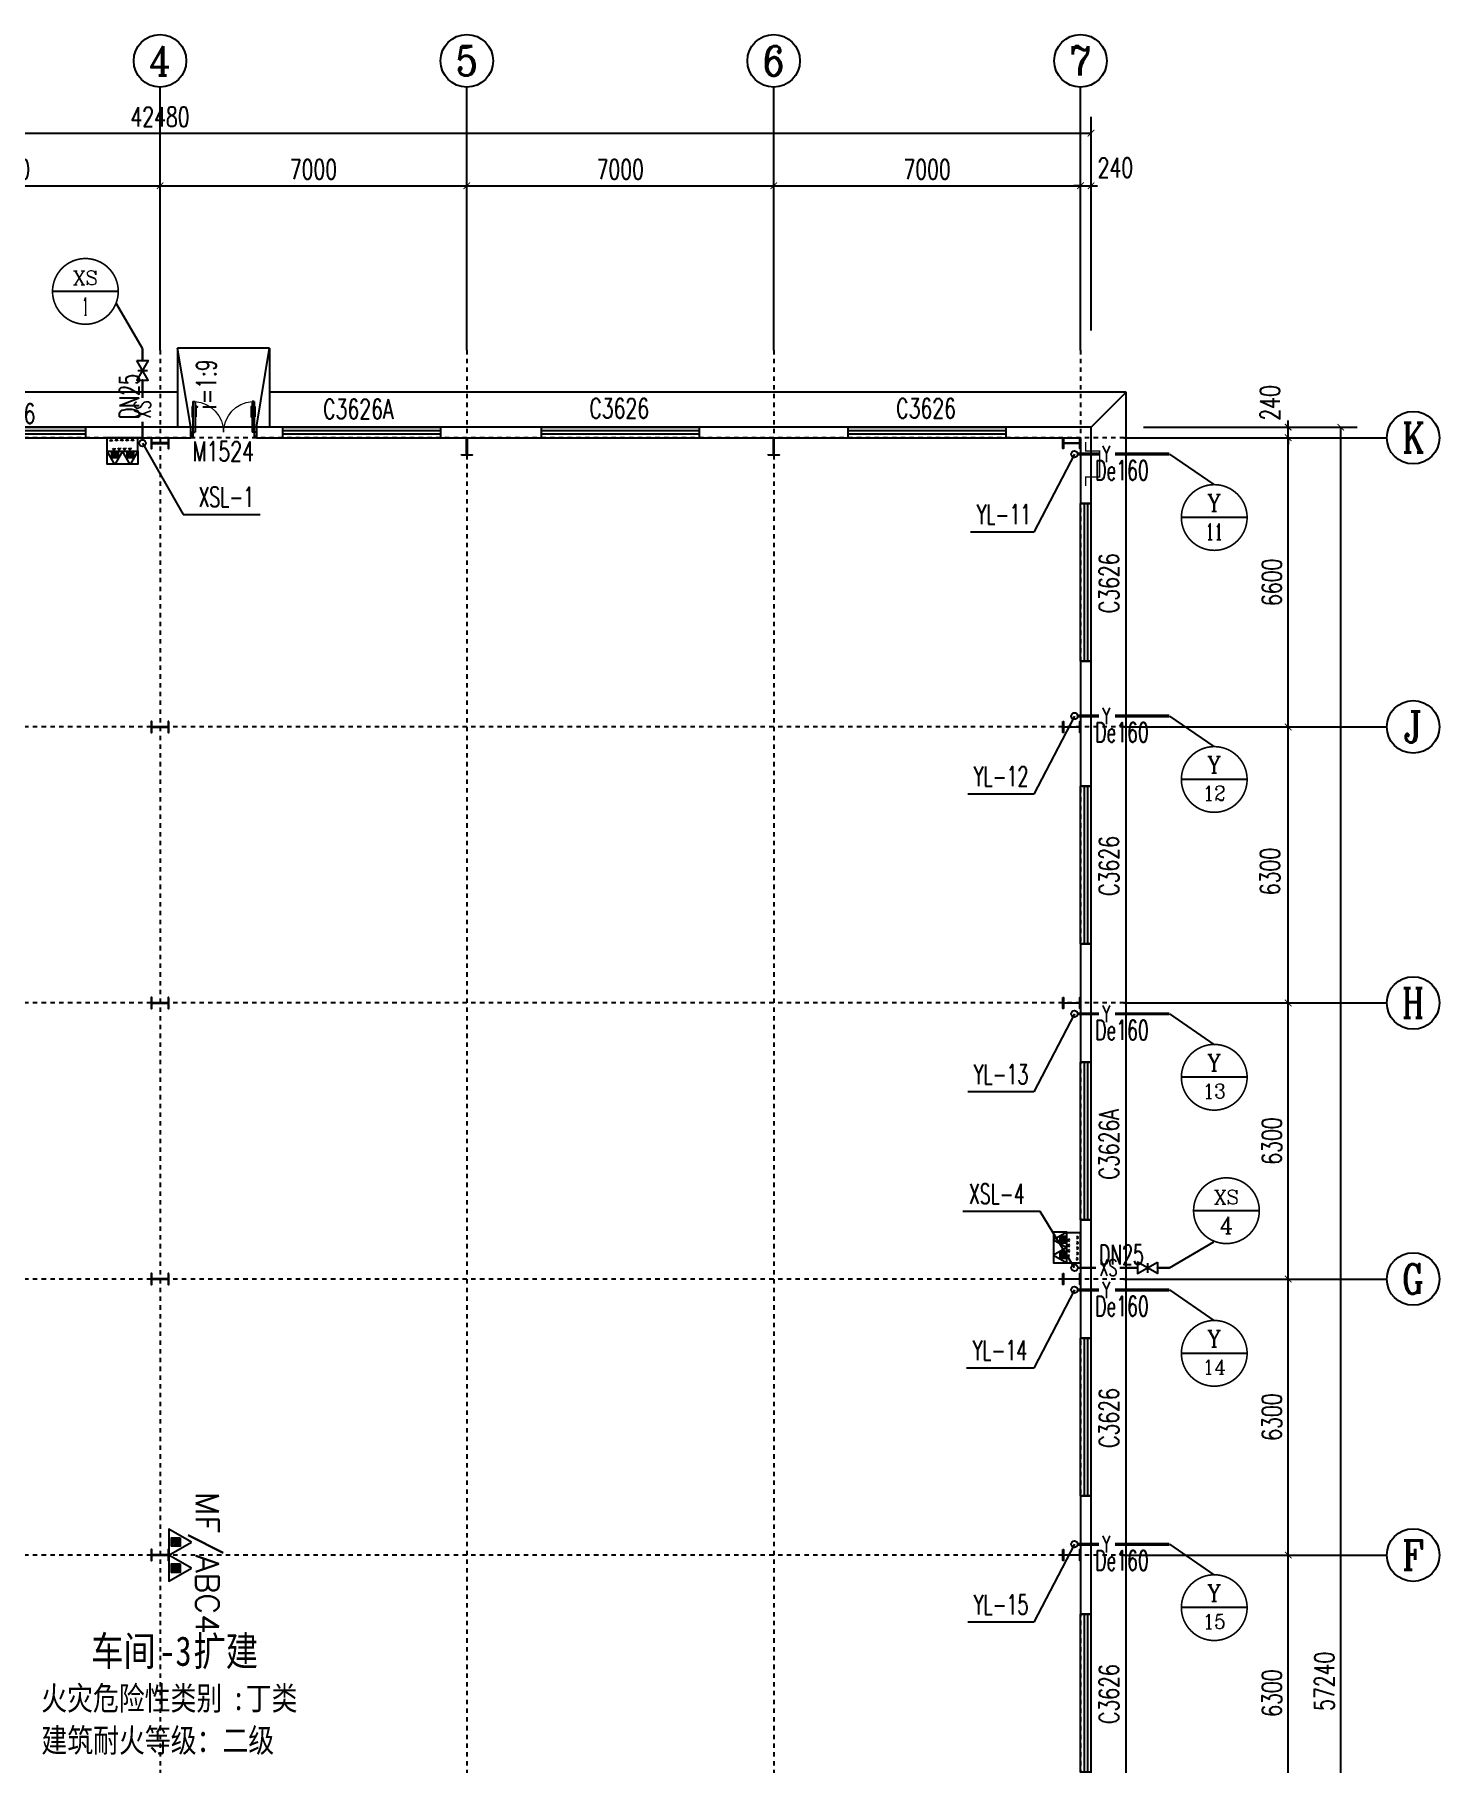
# Model space of a CAD drawing. Header units: millimetres. Extents: x 422266 to 846701, y 53777 to 109039.
# Drawn here: x 422420.14 to 422452.19, y 54755.3 to 54794.75 of the extents above; entities that cross this region are included whole.
import ezdxf
from ezdxf.enums import TextEntityAlignment as Align

# ---------------------------------------------------------------- set-up
doc = ezdxf.new("R2010")
doc.units = ezdxf.units.MM
doc.linetypes.add('DOTE', pattern=[2.42, 2, -0.2, 0.02, -0.2])
for name, color, linetype in [('AXIS_TEXT', 7, 'Continuous'), ('AXIS_外部', 171, 'Continuous'), ('COLUMN', 2, 'Continuous'), ('DIM_SYMB', 171, 'Continuous'), ('DIM_消防', 3, 'Continuous'), ('DIM_雨水', 3, 'Continuous'), ('DOTE', 8, 'DOTE'), ('EQUIP_消防', 7, 'Continuous'), ('GROUND', 150, 'Continuous'), ('JZ__灭火器', 6, 'Continuous'), ('PIPE-消防', 1, 'Continuous'), ('PIPE-雨水', 4, 'Continuous'), ('PUB_TEXT', 7, 'Continuous'), ('TEXT_消防', 7, 'Continuous'), ('TEXT_雨水', 7, 'Continuous'), ('TWT_TEXT', 7, 'Continuous'), ('VALVE_消防', 7, 'Continuous'), ('VPIPE-消防', 1, 'Continuous'), ('VPIPE-雨水', 4, 'Continuous'), ('WALL-PARAPET', 6, 'Continuous'), ('WINDOW', 140, 'Continuous'), ('WINDOW_TEXT', 7, 'Continuous')]:
    doc.layers.add(name, color=color, linetype=linetype)
doc.styles.add('_TCH_AXIS', font='COMPLEX', dxfattribs={"bigfont": 'GBCBIG'})
doc.styles.add('_TCH_DIM', font='SIMPLEX', dxfattribs={"bigfont": 'GBCBIG'})
doc.styles.add('_TCH_DIM_T3', font='SIMPLEX', dxfattribs={"width": 0.705882, "bigfont": 'GBCBIG'})
doc.styles.add('_TCH_WINDOW', font='SIMPLEX', dxfattribs={"height": 3.5, "bigfont": 'GBCBIG'})
doc.styles.add('_TWT_CIRCLE', font='COMPLEX', dxfattribs={"width": 1.1, "height": 3, "bigfont": 'HZTXT'})
doc.styles.add('_TWT_PIPEDN', font='SIMPLEX', dxfattribs={"width": 0.8, "height": 3, "bigfont": 'HZTXT'})
doc.styles.add('_TWT_PIPETEXT', font='COMPLEX', dxfattribs={"width": 0.8, "height": 2.5, "bigfont": 'HZTXT'})
doc.styles.add('_TWT_SERIAL', font='COMPLEX', dxfattribs={"width": 0.8, "height": 3, "bigfont": 'HZTXT'})
doc.styles.add('COMPLEX', font='COMPLEX')
doc.styles.add('HT', font='simhei.ttf', dxfattribs={"width": 0.8})
doc.styles.get("Standard").update_dxf_attribs({"font": 'txt', "bigfont": 'gbcbig.shx'})
doc.dimstyles.new('_TCH_ARCH&&150', dxfattribs={"dimtxt": 446.25, "dimasz": 150, "dimexe": 375, "dimexo": 450, "dimgap": 150, "dimtad": 1, "dimdec": 0, "dimzin": 0, "dimdsep": 46, "dimtxsty": '_TCH_DIM_T3', "dimblk": 'ARCHTICK', "dimcen": 0.09, "dimclrt": 7, "dimazin": 2, "dimtfac": 1, "dimtdec": 0, "dimtix": 1, "dimtmove": 2, "dimatfit": 3, "dimfxl": 0, "dimtolj": 1, "dimtzin": 0, "dimarcsym": 0})

# ---------------------------------------------------------------- blocks, each defined once
blk = doc.blocks.new('A$C3ACC4A1C')
at = {"layer": 'COLUMN'}
h = blk.add_hatch(color=256, dxfattribs=at)
h.paths.add_polyline_path([(125, 400), (0, 400), (0, 388), (120, 388), (120, 200), (125, 200)])
h.paths.add_polyline_path([(250, 400), (125, 400), (125, 200), (130, 200), (130, 388), (250, 388)])
h.paths.add_polyline_path([(250, 12), (130, 12), (130, 200), (125, 200), (125, 0), (250, 0)])
h.paths.add_polyline_path([(125, 200), (120, 200), (120, 12), (0, 12), (0, 0), (125, 0)])
blk.add_lwpolyline([(0, 0), (0, 12), (120, 12), (120, 388), (0, 388), (0, 400), (250, 400), (250, 388), (130, 388), (130, 12), (250, 12), (250, 0)], close=True, dxfattribs=at)
blk = doc.blocks.new('消防软管卷盘')
blk.add_lwpolyline([(4963954, 151899), (4963954, 150312), (4964641, 150312), (4964641, 151899)], close=True)
for points, const_width in [([(4964134, 151704), (4964482, 151704)], 1), ([(4964134, 151566), (4964482, 151566)], 1), ([(4964134, 151428), (4964482, 151428)], 1), ([(4964134, 151290), (4964482, 151290)], 1), ([(4964134, 151152), (4964482, 151152)], 1), ([(4964134, 151014), (4964482, 151014)], 0.1), ([(4964134, 150876), (4964482, 150876)], 1), ([(4964134, 150738), (4964482, 150738)], 1), ([(4964150, 150600), (4964499, 150600)], 1), ([(4964150, 150462), (4964499, 150462)], 1)]:
    blk.add_lwpolyline(points, dxfattribs=dict(const_width=const_width))
for centre, start, end in [((4964134, 151636), 90, 270), ((4964134, 151360), 90, 270), ((4964482, 151498), 270, 90), ((4964482, 151222), 270, 90), ((4964134, 151084), 90, 270), ((4964134, 150808), 90, 270), ((4964150, 150532), 90, 270), ((4964482, 150946), 270, 90), ((4964499, 150670), 270, 90)]:
    blk.add_arc(centre, 69, start, end)
blk = doc.blocks.new('手提式干粉灭火器')
h = blk.add_hatch()
h.set_pattern_fill('ANSI31', color=256, scale=225.365854, style=0)
h.set_pattern_definition([(45, (276289.086, 185586.136), (-19.9197154, 19.9197154), [])])
h.paths.add_polyline_path([(72, 158), (-72, 158), (-72, 19), (72, 19)])
for points in [[(0, 303), (-175, 0), (175, 0)], [(-72, 19), (72, 19), (72, 158), (-72, 158)]]:
    blk.add_lwpolyline(points, close=True)
blk = doc.blocks.new('92623')
blk.add_lwpolyline([(8910066, 83014), (8909273, 83014), (8909273, 82670), (8910066, 82670)], close=True)
at = {"xscale": -0.5, "yscale": 0.5, "zscale": 0.5, "rotation": 89.99999999998747}
blk.add_blockref('消防软管卷盘', (8985223, 2565334), dxfattribs=at)
at = {"layer": 'JZ__灭火器', "xscale": 1.141071624, "yscale": 1.141071624, "zscale": 1.141071624, "rotation": 180}
for p in [(8909466, 83014), (8909863, 83014)]:
    blk.add_blockref('手提式干粉灭火器', p, dxfattribs=at)
blk = doc.blocks.new('$TwtSys$00000546')
h = blk.add_hatch()
h.set_pattern_fill('ANSI31', color=256, scale=200, style=0)
h.set_pattern_definition([(45, (-38543.802, -6670.83), (-17.67767, 17.67767), [])])
h.paths.add_polyline_path([(-65, 174), (65, 174), (65, 44), (-65, 44)])
for points in [[(0, 344), (-198, 0), (198, 0)], [(-65, 174), (65, 174), (65, 44), (-65, 44)]]:
    blk.add_lwpolyline(points, close=True)
blk = doc.blocks.new('$WINLIB2D$00000001')
for p, q in [((-0.5, 0.5), (0.5, 0.5)), ((-0.5, 0.5), (-0.5, -0.5)), ((0.5, -0.5), (0.5, 0.5)), ((0.5, 0.167), (-0.5, 0.167)), ((0.5, -0.167), (-0.5, -0.167)), ((-0.5, -0.5), (0.5, -0.5))]:
    blk.add_line(p, q)
blk = doc.blocks.new('_AXISO')
blk.add_circle((0, 0), 0.5)
at = {"layer": 'AXIS_TEXT', "style": 'COMPLEX', "width": 1.041667}
blk.add_attdef('A', text='', height=0.56, dxfattribs=at).set_placement((-0.25, -0.28), (0.25, -0.28), align=Align.FIT)
blk = doc.blocks.new('_ArchTick')
at = {"color": 0, "linetype": 'ByBlock', "const_width": 0.15}
blk.add_lwpolyline([(-0.5, -0.5), (0.5, 0.5)], dxfattribs=at)
blk = doc.blocks.new('*D145')
at = {"layer": 'AXIS_外部', "color": 0, "lineweight": -2}
for p, q in [((435585, 127875), (435585, 132750)), ((478065, 127875), (478065, 132750)), ((435585, 132375), (478065, 132375))]:
    blk.add_line(p, q, dxfattribs=at)
at = {"layer": 'Defpoints', "color": 0}
for p in [(478065, 132375), (435585, 127425), (478065, 127425)]:
    blk.add_point(p, dxfattribs=at)
at = {"layer": 'AXIS_外部', "color": 0, "lineweight": -2, "xscale": 150, "yscale": 150, "zscale": 150, "rotation": 180}
blk.add_blockref('_ArchTick', (435585, 132375), dxfattribs=at)
at = {"layer": 'AXIS_外部', "color": 0, "lineweight": -2, "xscale": 150, "yscale": 150, "zscale": 150}
blk.add_blockref('_ArchTick', (478065, 132375), dxfattribs=at)
at = {"layer": 'AXIS_外部', "color": 7, "insert": (456825, 132748), "char_height": 446.2, "attachment_point": 5, "style": '_TCH_DIM_T3'}
blk.add_mtext('\\A1;42480', dxfattribs=at)
blk = doc.blocks.new('*D149')
at = {"layer": 'AXIS_外部', "color": 0, "lineweight": -2}
for p, q in [((449825, 127875), (449825, 131550)), ((456825, 127875), (456825, 131550)), ((449825, 131175), (456825, 131175))]:
    blk.add_line(p, q, dxfattribs=at)
at = {"layer": 'Defpoints', "color": 0}
for p in [(456825, 131175), (449825, 127425), (456825, 127425)]:
    blk.add_point(p, dxfattribs=at)
at = {"layer": 'AXIS_外部', "color": 0, "lineweight": -2, "xscale": 150, "yscale": 150, "zscale": 150, "rotation": 180}
blk.add_blockref('_ArchTick', (449825, 131175), dxfattribs=at)
at = {"layer": 'AXIS_外部', "color": 0, "lineweight": -2, "xscale": 150, "yscale": 150, "zscale": 150}
blk.add_blockref('_ArchTick', (456825, 131175), dxfattribs=at)
at = {"layer": 'AXIS_外部', "color": 7, "insert": (453325, 131548), "char_height": 446.2, "attachment_point": 5, "style": '_TCH_DIM_T3'}
blk.add_mtext('\\A1;7000', dxfattribs=at)
blk = doc.blocks.new('*D150')
at = {"layer": 'AXIS_外部', "color": 0, "lineweight": -2}
for p, q in [((456825, 127875), (456825, 131550)), ((463825, 127875), (463825, 131550)), ((456825, 131175), (463825, 131175))]:
    blk.add_line(p, q, dxfattribs=at)
at = {"layer": 'Defpoints', "color": 0}
for p in [(463825, 131175), (456825, 127425), (463825, 127425)]:
    blk.add_point(p, dxfattribs=at)
at = {"layer": 'AXIS_外部', "color": 0, "lineweight": -2, "xscale": 150, "yscale": 150, "zscale": 150, "rotation": 180}
blk.add_blockref('_ArchTick', (456825, 131175), dxfattribs=at)
at = {"layer": 'AXIS_外部', "color": 0, "lineweight": -2, "xscale": 150, "yscale": 150, "zscale": 150}
blk.add_blockref('_ArchTick', (463825, 131175), dxfattribs=at)
at = {"layer": 'AXIS_外部', "color": 7, "insert": (460325, 131548), "char_height": 446.2, "attachment_point": 5, "style": '_TCH_DIM_T3'}
blk.add_mtext('\\A1;7000', dxfattribs=at)
blk = doc.blocks.new('*D151')
at = {"layer": 'AXIS_外部', "color": 0, "lineweight": -2}
for p, q in [((463825, 127875), (463825, 131550)), ((470825, 127875), (470825, 131550)), ((463825, 131175), (470825, 131175))]:
    blk.add_line(p, q, dxfattribs=at)
at = {"layer": 'Defpoints', "color": 0}
for p in [(470825, 131175), (463825, 127425), (470825, 127425)]:
    blk.add_point(p, dxfattribs=at)
at = {"layer": 'AXIS_外部', "color": 0, "lineweight": -2, "xscale": 150, "yscale": 150, "zscale": 150, "rotation": 180}
blk.add_blockref('_ArchTick', (463825, 131175), dxfattribs=at)
at = {"layer": 'AXIS_外部', "color": 0, "lineweight": -2, "xscale": 150, "yscale": 150, "zscale": 150}
blk.add_blockref('_ArchTick', (470825, 131175), dxfattribs=at)
at = {"layer": 'AXIS_外部', "color": 7, "insert": (467325, 131548), "char_height": 446.2, "attachment_point": 5, "style": '_TCH_DIM_T3'}
blk.add_mtext('\\A1;7000', dxfattribs=at)
blk = doc.blocks.new('*D152')
at = {"layer": 'AXIS_外部', "color": 0, "lineweight": -2}
for p, q in [((470825, 127875), (470825, 131550)), ((477825, 127875), (477825, 131550)), ((470825, 131175), (477825, 131175))]:
    blk.add_line(p, q, dxfattribs=at)
at = {"layer": 'Defpoints', "color": 0}
for p in [(477825, 131175), (470825, 127425), (477825, 127425)]:
    blk.add_point(p, dxfattribs=at)
at = {"layer": 'AXIS_外部', "color": 0, "lineweight": -2, "xscale": 150, "yscale": 150, "zscale": 150, "rotation": 180}
blk.add_blockref('_ArchTick', (470825, 131175), dxfattribs=at)
at = {"layer": 'AXIS_外部', "color": 0, "lineweight": -2, "xscale": 150, "yscale": 150, "zscale": 150}
blk.add_blockref('_ArchTick', (477825, 131175), dxfattribs=at)
at = {"layer": 'AXIS_外部', "color": 7, "insert": (474325, 131548), "char_height": 446.2, "attachment_point": 5, "style": '_TCH_DIM_T3'}
blk.add_mtext('\\A1;7000', dxfattribs=at)
blk = doc.blocks.new('*D153')
at = {"layer": 'AXIS_外部', "color": 0, "lineweight": -2}
for p, q in [((477825, 127875), (477825, 131550)), ((478065, 127875), (478065, 131550)), ((477825, 131175), (477675, 131175)), ((477825, 131175), (478065, 131175)), ((478065, 131175), (478215, 131175))]:
    blk.add_line(p, q, dxfattribs=at)
at = {"layer": 'Defpoints', "color": 0}
for p in [(478065, 131175), (477825, 127425), (478065, 127425)]:
    blk.add_point(p, dxfattribs=at)
at = {"layer": 'AXIS_外部', "color": 0, "lineweight": -2, "xscale": 150, "yscale": 150, "zscale": 150}
blk.add_blockref('_ArchTick', (477825, 131175), dxfattribs=at)
at = {"layer": 'AXIS_外部', "color": 0, "lineweight": -2, "xscale": 150, "yscale": 150, "zscale": 150, "rotation": 180}
blk.add_blockref('_ArchTick', (478065, 131175), dxfattribs=at)
at = {"layer": 'AXIS_外部', "color": 7, "insert": (478620, 131588), "char_height": 446.2, "attachment_point": 5, "style": '_TCH_DIM_T3'}
blk.add_mtext('\\A1;240', dxfattribs=at)
blk = doc.blocks.new('*D154')
at = {"layer": 'AXIS_外部', "color": 0, "lineweight": -2}
for p, q in [((479263, 125665), (484138, 125665)), ((483763, 68425), (483763, 125665)), ((479263, 68425), (484138, 68425))]:
    blk.add_line(p, q, dxfattribs=at)
at = {"layer": 'Defpoints', "color": 0}
for p in [(478813, 125665), (483763, 125665), (478813, 68425)]:
    blk.add_point(p, dxfattribs=at)
at = {"layer": 'AXIS_外部', "color": 0, "lineweight": -2, "xscale": 150, "yscale": 150, "zscale": 150}
for p, rotation in [((483763, 125665), 90), ((483763, 68425), 270)]:
    blk.add_blockref('_ArchTick', p, dxfattribs=dict(at, rotation=rotation))
at = {"layer": 'AXIS_外部', "color": 7, "insert": (483390, 97045), "char_height": 446.2, "attachment_point": 5, "rotation": 90, "style": '_TCH_DIM_T3'}
blk.add_mtext('\\A1;57240', dxfattribs=at)
blk = doc.blocks.new('*D159')
at = {"layer": 'AXIS_外部', "color": 0, "lineweight": -2}
for p, q in [((479263, 99925), (482938, 99925)), ((482563, 93625), (482563, 99925)), ((479263, 93625), (482938, 93625))]:
    blk.add_line(p, q, dxfattribs=at)
at = {"layer": 'Defpoints', "color": 0}
for p in [(478813, 99925), (482563, 99925), (478813, 93625)]:
    blk.add_point(p, dxfattribs=at)
at = {"layer": 'AXIS_外部', "color": 0, "lineweight": -2, "xscale": 150, "yscale": 150, "zscale": 150}
for p, rotation in [((482563, 99925), 90), ((482563, 93625), 270)]:
    blk.add_blockref('_ArchTick', p, dxfattribs=dict(at, rotation=rotation))
at = {"layer": 'AXIS_外部', "color": 7, "insert": (482190, 96775), "char_height": 446.2, "attachment_point": 5, "rotation": 90, "style": '_TCH_DIM_T3'}
blk.add_mtext('\\A1;6300', dxfattribs=at)
blk = doc.blocks.new('*D160')
at = {"layer": 'AXIS_外部', "color": 0, "lineweight": -2}
for p, q in [((479263, 106225), (482938, 106225)), ((482563, 99925), (482563, 106225)), ((479263, 99925), (482938, 99925))]:
    blk.add_line(p, q, dxfattribs=at)
at = {"layer": 'Defpoints', "color": 0}
for p in [(478813, 106225), (482563, 106225), (478813, 99925)]:
    blk.add_point(p, dxfattribs=at)
at = {"layer": 'AXIS_外部', "color": 0, "lineweight": -2, "xscale": 150, "yscale": 150, "zscale": 150}
for p, rotation in [((482563, 106225), 90), ((482563, 99925), 270)]:
    blk.add_blockref('_ArchTick', p, dxfattribs=dict(at, rotation=rotation))
at = {"layer": 'AXIS_外部', "color": 7, "insert": (482190, 103075), "char_height": 446.2, "attachment_point": 5, "rotation": 90, "style": '_TCH_DIM_T3'}
blk.add_mtext('\\A1;6300', dxfattribs=at)
blk = doc.blocks.new('*D161')
at = {"layer": 'AXIS_外部', "color": 0, "lineweight": -2}
for p, q in [((479263, 112525), (482938, 112525)), ((482563, 106225), (482563, 112525)), ((479263, 106225), (482938, 106225))]:
    blk.add_line(p, q, dxfattribs=at)
at = {"layer": 'Defpoints', "color": 0}
for p in [(478813, 112525), (482563, 112525), (478813, 106225)]:
    blk.add_point(p, dxfattribs=at)
at = {"layer": 'AXIS_外部', "color": 0, "lineweight": -2, "xscale": 150, "yscale": 150, "zscale": 150}
for p, rotation in [((482563, 112525), 90), ((482563, 106225), 270)]:
    blk.add_blockref('_ArchTick', p, dxfattribs=dict(at, rotation=rotation))
at = {"layer": 'AXIS_外部', "color": 7, "insert": (482190, 109375), "char_height": 446.2, "attachment_point": 5, "rotation": 90, "style": '_TCH_DIM_T3'}
blk.add_mtext('\\A1;6300', dxfattribs=at)
blk = doc.blocks.new('*D162')
at = {"layer": 'AXIS_外部', "color": 0, "lineweight": -2}
for p, q in [((479263, 118825), (482938, 118825)), ((482563, 112525), (482563, 118825)), ((479263, 112525), (482938, 112525))]:
    blk.add_line(p, q, dxfattribs=at)
at = {"layer": 'Defpoints', "color": 0}
for p in [(478813, 118825), (482563, 118825), (478813, 112525)]:
    blk.add_point(p, dxfattribs=at)
at = {"layer": 'AXIS_外部', "color": 0, "lineweight": -2, "xscale": 150, "yscale": 150, "zscale": 150}
for p, rotation in [((482563, 118825), 90), ((482563, 112525), 270)]:
    blk.add_blockref('_ArchTick', p, dxfattribs=dict(at, rotation=rotation))
at = {"layer": 'AXIS_外部', "color": 7, "insert": (482150, 115525), "char_height": 446.2, "attachment_point": 5, "rotation": 90, "style": '_TCH_DIM_T3'}
blk.add_mtext('\\A1;6300', dxfattribs=at)
blk = doc.blocks.new('*D163')
at = {"layer": 'AXIS_外部', "color": 0, "lineweight": -2}
for p, q in [((479263, 125425), (482938, 125425)), ((482563, 118825), (482563, 125425)), ((479263, 118825), (482938, 118825))]:
    blk.add_line(p, q, dxfattribs=at)
at = {"layer": 'Defpoints', "color": 0}
for p in [(478813, 125425), (482563, 125425), (478813, 118825)]:
    blk.add_point(p, dxfattribs=at)
at = {"layer": 'AXIS_外部', "color": 0, "lineweight": -2, "xscale": 150, "yscale": 150, "zscale": 150}
for p, rotation in [((482563, 125425), 90), ((482563, 118825), 270)]:
    blk.add_blockref('_ArchTick', p, dxfattribs=dict(at, rotation=rotation))
at = {"layer": 'AXIS_外部', "color": 7, "insert": (482190, 122125), "char_height": 446.2, "attachment_point": 5, "rotation": 90, "style": '_TCH_DIM_T3'}
blk.add_mtext('\\A1;6600', dxfattribs=at)
blk = doc.blocks.new('*D164')
at = {"layer": 'AXIS_外部', "color": 0, "lineweight": -2}
for p, q in [((479263, 125665), (482938, 125665)), ((482563, 125665), (482563, 125815)), ((482563, 125425), (482563, 125665)), ((479263, 125425), (482938, 125425)), ((482563, 125425), (482563, 125275))]:
    blk.add_line(p, q, dxfattribs=at)
at = {"layer": 'Defpoints', "color": 0}
for p in [(478813, 125665), (482563, 125665), (478813, 125425)]:
    blk.add_point(p, dxfattribs=at)
at = {"layer": 'AXIS_外部', "color": 0, "lineweight": -2, "xscale": 150, "yscale": 150, "zscale": 150}
for p, rotation in [((482563, 125665), 270), ((482563, 125425), 90)]:
    blk.add_blockref('_ArchTick', p, dxfattribs=dict(at, rotation=rotation))
at = {"layer": 'AXIS_外部', "color": 7, "insert": (482150, 126220), "char_height": 446.2, "attachment_point": 5, "rotation": 90, "style": '_TCH_DIM_T3'}
blk.add_mtext('\\A1;240', dxfattribs=at)
blk = doc.blocks.new('$DorLib2D$00000011')
at = {"lineweight": 13}
for p, q in [((-0.483, 0.396), (-0.483, 0.235)), ((-0.417, 0.396), (-0.417, 0.235)), ((0.417, 0.396), (0.417, 0.235)), ((0.483, 0.396), (0.483, 0.235))]:
    blk.add_line(p, q, dxfattribs=at)
for p, q in [((-0.483, 0.396), (-0.467, 0.396)), ((-0.467, 0.471), (-0.467, -0.062)), ((-0.467, 0.471), (-0.433, 0.471)), ((-0.433, 0.471), (-0.433, 0.004)), ((-0.417, 0.396), (-0.433, 0.396)), ((0.417, 0.396), (0.433, 0.396)), ((0.433, 0.471), (0.433, 0.004)), ((0.467, 0.471), (0.433, 0.471)), ((0.467, 0.471), (0.467, -0.062)), ((0.483, 0.396), (0.467, 0.396)), ((-0.5, 0.004), (-0.433, 0.004)), ((-0.5, 0.004), (-0.5, -0.062)), ((-0.483, 0.235), (-0.467, 0.235)), ((-0.417, 0.235), (-0.433, 0.235)), ((0.417, 0.235), (0.433, 0.235)), ((0.5, 0.004), (0.433, 0.004)), ((0.483, 0.235), (0.467, 0.235)), ((0.5, 0.004), (0.5, -0.062)), ((-0.5, -0.062), (-0.467, -0.062)), ((0.5, -0.062), (0.467, -0.062))]:
    blk.add_line(p, q)
for centre, start, end in [((-0.467, 0.004), 0, 85.904), ((0.467, 0.004), 94.096, 180)]:
    blk.add_arc(centre, 0.467, start, end, dxfattribs=at)
blk = doc.blocks.new('$VALVE$00000296')
for points in [[(-125, 72), (-125, -72), (125, 72), (125, -72), (-125, 72)], [(0, 60), (0, -64)]]:
    blk.add_lwpolyline(points)
for p in [(-125, 0), (125, 0)]:
    blk.add_point(p)
blk = doc.blocks.new('242355')
at = {"const_width": 30}
blk.add_lwpolyline([(477944.8, 125325.2), (477944.8, 125125.2), (478264.8, 125125.2), (478264.8, 124525.2), (477944.8, 124525.2), (477944.8, 124325.2)], dxfattribs=at)
at = {"layer": 'AXIS_外部'}
for p, q in [((456824.8, 127425.2), (456824.8, 133425.2)), ((463824.8, 127425.2), (463824.8, 133425.2)), ((470824.8, 127425.2), (470824.8, 133425.2)), ((477824.8, 127425.2), (477824.8, 133425.2)), ((478812.8, 125425.2), (484812.8, 125425.2)), ((478812.8, 118825.2), (484812.8, 118825.2)), ((478812.8, 112525.2), (484812.8, 112525.2)), ((478812.8, 106225.2), (484812.8, 106225.2)), ((478812.8, 99925.2), (484812.8, 99925.2))]:
    blk.add_line(p, q, dxfattribs=at)
at = {"layer": 'DIM_SYMB'}
blk.add_lwpolyline([(458260.5, 125932.6, 0, 0, 0), (458260.5, 126945.5, 120, 0, 0), (458260.5, 127395.5, 0, 0, 0)], format="xyseb", dxfattribs=at)
at = {"layer": 'DIM_消防'}
for p, q in [((455872.8, 128764.1), (454372.8, 128764.1)), ((456425, 127462.9), (455830.6, 128477.8)), ((456425, 125300.6), (457353.8, 123669.2)), ((479852.9, 125051.9), (480867.8, 124354.2)), ((457353.8, 123669.2), (459112.9, 123669.2)), ((481626, 123604.2), (480126, 123604.2)), ((479852.9, 119073.5), (480867.8, 118375.7)), ((481626, 117625.8), (480126, 117625.8)), ((479852.9, 112276.9), (480867.8, 111579.2)), ((481626, 110829.2), (480126, 110829.2)), ((476902.7, 107764.5), (475143.6, 107764.5)), ((477690.6, 106482.1), (476902.7, 107764.5)), ((481904.2, 107784.3), (480404.2, 107784.3)), ((479852.9, 106482.1), (480867.8, 107076.5)), ((479852.9, 105976.9), (480867.8, 105279.2)), ((481626, 104529.2), (480126, 104529.2)), ((479852.9, 100173.5), (480867.8, 99475.7)), ((481626, 98725.8), (480126, 98725.8))]:
    blk.add_line(p, q, dxfattribs=at)
at = {"layer": 'DIM_消防', "const_width": 37.5}
for points in [[(455872.8, 128764.1, 1), (454372.8, 128764.1, 1)], [(481626, 123604.2, 1), (480126, 123604.2, 1)], [(481626, 117625.8, 1), (480126, 117625.8, 1)], [(481626, 110829.2, 1), (480126, 110829.2, 1)], [(481904.2, 107784.3, 1), (480404.2, 107784.3, 1)], [(481626, 104529.2, 1), (480126, 104529.2, 1)], [(481626, 98725.8, 1), (480126, 98725.8, 1)]]:
    blk.add_lwpolyline(points, format="xyb", close=True, dxfattribs=at)
at = {"layer": 'DIM_雨水'}
for p, q in [((477684.9, 125051.9), (476761.9, 123269.5)), ((476761.9, 123269.5), (475316.6, 123269.5)), ((477684.9, 119073.5), (476761.9, 117291.1)), ((476761.9, 117291.1), (475252.4, 117291.1)), ((477684.9, 112276.9), (476761.9, 110494.5)), ((476761.9, 110494.5), (475252.4, 110494.5)), ((477684.9, 105976.9), (476761.9, 104194.5)), ((476761.9, 104194.5), (475226.5, 104194.5)), ((477684.9, 100173.5), (476761.9, 98391.1)), ((476761.9, 98391.1), (475252.4, 98391.1))]:
    blk.add_line(p, q, dxfattribs=at)
at = {"layer": 'DOTE'}
for p, q in [((456824.8, 127425.2), (456824.8, 63025.6)), ((463824.8, 127425.2), (463824.8, 62991.6)), ((470824.8, 127425.2), (470824.8, 62991.6)), ((477824.8, 127425.2), (477824.8, 62991.6)), ((478824.8, 125425.2), (434836.8, 125425.2)), ((478824.8, 118825.2), (434836.8, 118825.2)), ((478824.8, 112525.2), (434836.8, 112525.2)), ((478824.8, 106225.2), (434836.8, 106225.2)), ((478824.8, 99925.2), (434836.8, 99925.2))]:
    blk.add_line(p, q, dxfattribs=at)
at = {"layer": 'GROUND', "color": 8}
for p, q in [((459324.8, 127465.2), (457224.8, 127465.2)), ((457224.8, 127465.2), (457224.8, 125665.2)), ((457524.8, 125665.2), (457224.8, 127465.2)), ((459024.8, 125665.2), (459324.8, 127465.2)), ((459324.8, 127465.2), (459324.8, 125665.2)), ((457224.8, 126465.2), (434784.8, 126465.2)), ((478864.8, 126465.2), (459324.8, 126465.2)), ((478064.8, 125665.2), (478864.8, 126465.2)), ((478864.8, 80625.2), (478864.8, 126465.2)), ((457224.8, 125665.2), (435584.8, 125665.2)), ((459324.8, 125665.2), (457224.8, 125665.2)), ((478064.8, 125665.2), (459324.8, 125665.2)), ((478064.8, 80625.2), (478064.8, 125665.2))]:
    blk.add_line(p, q, dxfattribs=at)
at = {"layer": 'PIPE-消防', "linetype": 'Continuous', "ltscale": 1.5, "const_width": 52.5}
for points in [[(456425, 127187.5), (456425, 127462.9)], [(456425, 126328), (456425, 126737.5)], [(456425, 125375.6), (456425, 125789.5)], [(477765.6, 106482.1), (478179.5, 106482.1)], [(478718.1, 106482.1), (479127.6, 106482.1)], [(479577.6, 106482.1), (479852.9, 106482.1)]]:
    blk.add_lwpolyline(points, dxfattribs=at)
at = {"layer": 'PIPE-雨水', "linetype": 'Continuous', "ltscale": 1.5, "const_width": 75}
for points in [[(477759.9, 125051.9), (478246.8, 125051.9)], [(478613.9, 125051.9), (479852.9, 125051.9)], [(477759.9, 119073.5), (478246.8, 119073.5)], [(478613.9, 119073.5), (479852.9, 119073.5)], [(477759.9, 112276.9), (478246.8, 112276.9)], [(478613.9, 112276.9), (479852.9, 112276.9)], [(477759.9, 105976.9), (478246.8, 105976.9)], [(478613.9, 105976.9), (479852.9, 105976.9)], [(477759.9, 100173.5), (478246.8, 100173.5)], [(478613.9, 100173.5), (479852.9, 100173.5)]]:
    blk.add_lwpolyline(points, dxfattribs=at)
at = {"layer": 'VPIPE-消防', "linetype": 'Continuous'}
for centre in [(456425, 125300.6), (477690.6, 106482.1)]:
    blk.add_circle(centre, 75, dxfattribs=at)
at = {"layer": 'VPIPE-雨水', "linetype": 'Continuous'}
for centre in [(477684.9, 125051.9), (477684.9, 119073.5), (477684.9, 112276.9), (477684.9, 105976.9), (477684.9, 100173.5)]:
    blk.add_circle(centre, 75, dxfattribs=at)
at = {"layer": 'WALL-PARAPET'}
for p, q in [((457524.8, 125665.2), (455124.8, 125665.2)), ((455124.8, 125665.2), (455124.8, 125425.2)), ((457524.8, 125425.2), (457524.8, 125665.2)), ((459624.8, 125665.2), (459024.8, 125665.2)), ((459024.8, 125665.2), (459024.8, 125425.2)), ((459624.8, 125425.2), (459624.8, 125665.2)), ((465524.8, 125665.2), (463224.8, 125665.2)), ((463224.8, 125665.2), (463224.8, 125425.2)), ((465524.8, 125425.2), (465524.8, 125665.2)), ((472524.8, 125665.2), (469124.8, 125665.2)), ((469124.8, 125665.2), (469124.8, 125425.2)), ((472524.8, 125425.2), (472524.8, 125665.2)), ((478064.8, 125665.2), (476124.8, 125665.2)), ((476124.8, 125665.2), (476124.8, 125425.2)), ((478064.8, 123925.2), (478064.8, 125665.2)), ((455124.8, 125425.2), (457524.8, 125425.2)), ((459024.8, 125425.2), (459624.8, 125425.2)), ((463224.8, 125425.2), (465524.8, 125425.2)), ((469124.8, 125425.2), (472524.8, 125425.2)), ((476124.8, 125425.2), (477824.8, 125425.2)), ((477824.8, 125425.2), (477824.8, 123925.2)), ((477824.8, 123925.2), (478064.8, 123925.2)), ((478064.8, 120325.2), (477824.8, 120325.2)), ((477824.8, 120325.2), (477824.8, 117475.2)), ((478064.8, 117475.2), (478064.8, 120325.2)), ((477824.8, 117475.2), (478064.8, 117475.2)), ((478064.8, 113875.2), (477824.8, 113875.2)), ((477824.8, 113875.2), (477824.8, 111175.2)), ((478064.8, 111175.2), (478064.8, 113875.2)), ((477824.8, 111175.2), (478064.8, 111175.2)), ((478064.8, 107575.2), (477824.8, 107575.2)), ((477824.8, 107575.2), (477824.8, 104875.2)), ((478064.8, 104875.2), (478064.8, 107575.2)), ((477824.8, 104875.2), (478064.8, 104875.2)), ((478064.8, 101275.2), (477824.8, 101275.2)), ((477824.8, 101275.2), (477824.8, 98575.2)), ((478064.8, 98575.2), (478064.8, 101275.2)), ((477824.8, 98575.2), (478064.8, 98575.2))]:
    blk.add_line(p, q, dxfattribs=at)
at = {"layer": 'WINDOW'}
blk.add_line((459024.8, 125665.2), (457524.8, 125665.2), dxfattribs=at)
at = {"xscale": -0.882, "yscale": 0.882, "zscale": 0.882}
blk.add_blockref('92623', (8314294.7, 51902.8), dxfattribs=at)
at = {"xscale": 0.882, "yscale": 0.882, "zscale": 0.882, "rotation": 270}
blk.add_blockref('92623', (404292.8, 7965269.8), dxfattribs=at)
at = {"layer": 'AXIS_外部'}
ref = blk.add_blockref('_AXISO', (456824.8, 134025.2), dxfattribs=dict(at, xscale=1200, yscale=1200, zscale=1200))
ref.add_attrib('A', '4', dxfattribs={"layer": 'AXIS_TEXT', "height": 675.3, "style": '_TCH_AXIS', "width": 0.971098}).set_placement((456575, 133687.6), (457074.6, 133687.6), align=Align.FIT)
ref = blk.add_blockref('_AXISO', (463824.8, 134025.2), dxfattribs=dict(at, xscale=1200, yscale=1200, zscale=1200))
ref.add_attrib('A', '5', dxfattribs={"layer": 'AXIS_TEXT', "height": 675.3, "style": '_TCH_AXIS', "width": 1.109827}).set_placement((463575, 133687.6), (464074.6, 133687.6), align=Align.FIT)
ref = blk.add_blockref('_AXISO', (470824.8, 134025.2), dxfattribs=dict(at, xscale=1200, yscale=1200, zscale=1200))
ref.add_attrib('A', '6', dxfattribs={"layer": 'AXIS_TEXT', "height": 678, "style": '_TCH_AXIS', "width": 1.097143}).set_placement((470576.8, 133686.2), (471072.7, 133686.2), align=Align.FIT)
ref = blk.add_blockref('_AXISO', (477824.8, 134025.2), dxfattribs=dict(at, xscale=1200, yscale=1200, zscale=1200))
ref.add_attrib('A', '7', dxfattribs={"layer": 'AXIS_TEXT', "height": 675.3, "style": '_TCH_AXIS', "width": 1.109827}).set_placement((477575, 133687.6), (478074.6, 133687.6), align=Align.FIT)
ref = blk.add_blockref('_AXISO', (485412.8, 125425.2), dxfattribs=dict(at, xscale=1200, yscale=1200, zscale=1200))
ref.add_attrib('A', 'K', dxfattribs={"layer": 'AXIS_TEXT', "height": 672.5, "style": '_TCH_AXIS', "width": 0.827331}).set_placement((485161.1, 125089), (485664.5, 125089), align=Align.FIT)
ref = blk.add_blockref('_AXISO', (485412.8, 118825.2), dxfattribs=dict(at, xscale=1200, yscale=1200, zscale=1200))
ref.add_attrib('A', 'J', dxfattribs={"layer": 'AXIS_TEXT', "height": 710.5, "style": '_TCH_AXIS', "width": 1.203762}).set_placement((485188.8, 118469.9), (485636.8, 118469.9), align=Align.FIT)
ref = blk.add_blockref('_AXISO', (485412.8, 112525.2), dxfattribs=dict(at, xscale=1200, yscale=1200, zscale=1200))
ref.add_attrib('A', 'H', dxfattribs={"layer": 'AXIS_TEXT', "height": 672.5, "style": '_TCH_AXIS', "width": 0.785965}).set_placement((485161.1, 112189), (485664.5, 112189), align=Align.FIT)
ref = blk.add_blockref('_AXISO', (485412.8, 106225.2), dxfattribs=dict(at, xscale=1200, yscale=1200, zscale=1200))
ref.add_attrib('A', 'G', dxfattribs={"layer": 'AXIS_TEXT', "height": 678, "style": '_TCH_AXIS', "width": 0.853333}).set_placement((485164.8, 105886.2), (485660.7, 105886.2), align=Align.FIT)
ref = blk.add_blockref('_AXISO', (485412.8, 99925.2), dxfattribs=dict(at, xscale=1200, yscale=1200, zscale=1200))
ref.add_attrib('A', 'F', dxfattribs={"layer": 'AXIS_TEXT', "height": 672.5, "style": '_TCH_AXIS', "width": 0.982456}).set_placement((485161.1, 99589), (485664.5, 99589), align=Align.FIT)
at = {"layer": 'COLUMN', "xscale": -1, "rotation": 90}
for p in [(457024.8, 125425.2), (457024.8, 118950.2), (457024.8, 112650.2), (457024.8, 106350.2), (457024.8, 100050.2)]:
    blk.add_blockref('A$C3ACC4A1C', p, dxfattribs=at)
at = {"layer": 'COLUMN'}
for p in [(463699.8, 125025.2), (470699.8, 125025.2)]:
    blk.add_blockref('A$C3ACC4A1C', p, dxfattribs=at)
at = {"layer": 'COLUMN', "rotation": 270}
for p in [(477424.8, 125425.2), (477424.8, 118950.2), (477424.8, 112650.2), (477424.8, 106350.2), (477424.8, 100050.2)]:
    blk.add_blockref('A$C3ACC4A1C', p, dxfattribs=at)
at = {"layer": 'EQUIP_消防', "xscale": 1.5, "yscale": 1.5, "zscale": 1.5, "rotation": 270}
for p in [(457024.8, 100222.8), (457024.8, 99627.6)]:
    blk.add_blockref('$TwtSys$00000546', p, dxfattribs=at)
at = {"layer": 'VALVE_消防', "xscale": -1.8, "yscale": 1.8, "zscale": 1.8, "rotation": 90.00000000000001}
blk.add_blockref('$VALVE$00000296', (456425, 126962.5), dxfattribs=at)
at = {"layer": 'VALVE_消防', "xscale": -1.8, "yscale": 1.8, "zscale": 1.8}
blk.add_blockref('$VALVE$00000296', (479352.6, 106482.1), dxfattribs=at)
at = {"layer": 'WINDOW'}
ref = blk.add_blockref('$WINLIB2D$00000001', (461424.8, 125545.2), dxfattribs=dict(at, xscale=-3600.000000003725, yscale=240, zscale=-3600.000000003725, rotation=180))
ref.add_attrib('A', 'C3626A', (460547.3, 125854.6), dxfattribs={"layer": 'WINDOW_TEXT', "height": 446.25, "style": '_TCH_WINDOW', "width": 0.705882})
ref = blk.add_blockref('$WINLIB2D$00000001', (467324.8, 125545.2), dxfattribs=dict(at, xscale=-3600.000000003725, yscale=240, zscale=-3600.000000003725, rotation=180))
ref.add_attrib('A', 'C3626', (466619.8, 125871.2), dxfattribs={"layer": 'WINDOW_TEXT', "height": 446.25, "style": '_TCH_WINDOW', "width": 0.705882})
ref = blk.add_blockref('$WINLIB2D$00000001', (474324.8, 125545.2), dxfattribs=dict(at, xscale=-3600.000000003725, yscale=240, zscale=-3600.000000003725, rotation=180))
ref.add_attrib('A', 'C3626', (473619.8, 125871.2), dxfattribs={"layer": 'WINDOW_TEXT', "height": 446.25, "style": '_TCH_WINDOW', "width": 0.705882})
ref = blk.add_blockref('$WINLIB2D$00000001', (453324.8, 125545.2), dxfattribs=dict(at, xscale=-3600.000000003725, yscale=240, zscale=-3600.000000003725, rotation=180))
ref.add_attrib('A', 'C3626', (452619.8, 125751.2), dxfattribs={"layer": 'WINDOW_TEXT', "height": 446.25, "style": '_TCH_WINDOW', "width": 0.705882})
ref = blk.add_blockref('$DorLib2D$00000011', (458274.8, 125545.2), dxfattribs=dict(at, xscale=1500, yscale=-1500, zscale=1500, rotation=180))
ref.add_attrib('A', 'M1524', (457562.3, 124889.4), dxfattribs={"layer": 'WINDOW_TEXT', "height": 446.25, "style": '_TCH_WINDOW', "width": 0.705882})
ref = blk.add_blockref('$WINLIB2D$00000001', (477944.8, 122125.2), dxfattribs=dict(at, xscale=3600.000000003725, yscale=240, zscale=3600.000000003725, rotation=90.00000000000641))
ref.add_attrib('A', 'C3626', (478700.4, 121420.2), dxfattribs={"layer": 'WINDOW_TEXT', "height": 446.25, "rotation": 90, "style": '_TCH_WINDOW', "width": 0.705882})
ref = blk.add_blockref('$WINLIB2D$00000001', (477944.8, 115675.2), dxfattribs=dict(at, xscale=3600.000000003725, yscale=240, zscale=3600.000000003725, rotation=90.00000000000641))
ref.add_attrib('A', 'C3626', (478700.4, 114970.2), dxfattribs={"layer": 'WINDOW_TEXT', "height": 446.25, "rotation": 90, "style": '_TCH_WINDOW', "width": 0.705882})
ref = blk.add_blockref('$WINLIB2D$00000001', (477944.8, 109375.2), dxfattribs=dict(at, xscale=3600.000000003725, yscale=240, zscale=3600.000000003725, rotation=90.00000000000641))
ref.add_attrib('A', 'C3626A', (478700.4, 108497.7), dxfattribs={"layer": 'WINDOW_TEXT', "height": 446.25, "rotation": 90, "style": '_TCH_WINDOW', "width": 0.705882})
ref = blk.add_blockref('$WINLIB2D$00000001', (477944.8, 103075.2), dxfattribs=dict(at, xscale=3600.000000003725, yscale=240, zscale=3600.000000003725, rotation=90.00000000000641))
ref.add_attrib('A', 'C3626', (478700.4, 102370.2), dxfattribs={"layer": 'WINDOW_TEXT', "height": 446.25, "rotation": 90, "style": '_TCH_WINDOW', "width": 0.705882})
ref = blk.add_blockref('$WINLIB2D$00000001', (477944.8, 96775.2), dxfattribs=dict(at, xscale=3600.000000003725, yscale=240, zscale=3600.000000003725, rotation=90.00000000000641))
ref.add_attrib('A', 'C3626', (478700.4, 96070.2), dxfattribs={"layer": 'WINDOW_TEXT', "height": 446.25, "rotation": 90, "style": '_TCH_WINDOW', "width": 0.705882})
at = {"layer": 'DIM_消防', "color": 7, "style": '_TWT_CIRCLE'}
for s, height, p, p2 in [('XS', 317.96, (454839.7, 128914.7), (455405.9, 128914.7)), ('1', 406.2, (455069.6, 128221.1), (455176, 128221.1)), ('Y', 382.3, (480715.8, 123744.4), (481036.2, 123744.4)), ('11', 365.9, (480674.7, 123095.7), (481077.2, 123095.7)), ('Y', 382.3, (480715.8, 117766), (481036.2, 117766)), ('12', 332.89, (480614.4, 117144.9), (481137.5, 117144.9)), ('Y', 382.3, (480715.8, 110969.4), (481036.2, 110969.4)), ('13', 332.89, (480614.4, 110348.3), (481137.5, 110348.3)), ('XS', 317.96, (480871, 107934.9), (481437.3, 107934.9)), ('4', 385.3, (481002.8, 107259.3), (481305.5, 107259.3)), ('Y', 382.3, (480715.8, 104669.4), (481036.2, 104669.4)), ('14', 329.14, (480608.7, 104051.4), (481143.2, 104051.4)), ('Y', 382.3, (480715.8, 98866), (481036.2, 98866)), ('15', 332.89, (480614.4, 98244.9), (481137.5, 98244.9))]:
    blk.add_text(s, height=height, dxfattribs=at).set_placement(p, p2, align=Align.FIT)
at = {"layer": 'PUB_TEXT', "style": '_TCH_DIM', "width": 0.705882}
blk.add_text('i=1:9', height=446.25, rotation=90, dxfattribs=at).set_placement((458103, 126079))
at = {"layer": 'PUB_TEXT', "style": 'HT', "width": 0.8}
for s, p in [('车间', (455253.8, 97396.7)), ('-3', (456809.2, 97396.7)), ('扩建', (457586.9, 97396.7))]:
    blk.add_text(s, height=675.95, dxfattribs=at).set_placement(p)
at = {"layer": 'PUB_TEXT', "color": 6, "style": 'HT', "width": 0.8}
for s, height, p in [('火灾危险性类别', 540.76, (454114.6, 96388.3)), (':', 540.8, (458469.8, 96388.3)), ('丁类', 540.76, (458780.9, 96388.3)), ('建筑耐火等级：二级', 540.76, (454118.8, 95426.7))]:
    blk.add_text(s, height=height, dxfattribs=at).set_placement(p)
at = {"layer": 'TEXT_消防', "linetype": 'Continuous', "style": '_TWT_PIPEDN', "width": 0.64}
blk.add_text('DN25', height=450, rotation=90, dxfattribs=at).set_placement((456350, 125853.7))
at = {"layer": 'TEXT_消防', "style": '_TWT_PIPETEXT', "width": 0.64}
blk.add_text('XS', height=375, rotation=90, dxfattribs=at).set_placement((456612.5, 125864.5))
at = {"layer": 'TEXT_消防', "linetype": 'Continuous', "style": '_TWT_PIPEDN', "width": 0.64}
blk.add_text('DN25', height=450, dxfattribs=at).set_placement((478243.8, 106557.1))
at = {"layer": 'TEXT_消防', "style": '_TWT_PIPETEXT', "width": 0.64}
blk.add_text('XS', height=375, dxfattribs=at).set_placement((478254.5, 106294.6))
at = {"layer": 'TEXT_消防'}
blk.add_text('MF/ABC4', height=525, rotation=270, dxfattribs=at).set_placement((457643.3, 101369))
at = {"layer": 'TEXT_雨水', "style": '_TWT_PIPETEXT', "width": 0.64}
for p in [(478321.8, 124864.4), (478321.8, 118886), (478321.8, 112089.4), (478321.8, 105789.4), (478321.8, 99986)]:
    blk.add_text('Y', height=375, dxfattribs=at).set_placement(p)
at = {"layer": 'TEXT_雨水', "linetype": 'Continuous', "style": '_TWT_PIPEDN', "width": 0.64}
for p in [(478158.6, 124455.2), (478158.6, 118476.8), (478158.6, 111680.2), (478158.6, 105380.2), (478158.6, 99576.8)]:
    blk.add_text('De160', height=450, dxfattribs=at).set_placement(p)
at = {"layer": 'TWT_TEXT', "style": '_TWT_SERIAL', "width": 0.64}
for s, p in [('XSL-1', (457702.5, 123849.2)), ('YL-11', (475451.6, 123449.5)), ('YL-12', (475387.4, 117471.1)), ('YL-13', (475387.4, 110674.5)), ('XSL-4', (475278.6, 107944.5)), ('YL-14', (475361.5, 104374.5)), ('YL-15', (475387.4, 98571.1))]:
    blk.add_text(s, height=450, dxfattribs=at).set_placement(p)
at = {"layer": 'AXIS_外部'}
for p1, p2, distance, picture, middle in [((435584.8, 127425.2), (478064.8, 127425.2), 4950, '*D145', (456824.8, 132748.3)), ((449824.8, 127425.2), (456824.8, 127425.2), 3750, '*D149', (453324.8, 131548.3)), ((456824.8, 127425.2), (463824.8, 127425.2), 3750, '*D150', (460324.8, 131548.3)), ((463824.8, 127425.2), (470824.8, 127425.2), 3750, '*D151', (467324.8, 131548.3)), ((470824.8, 127425.2), (477824.8, 127425.2), 3750, '*D152', (474324.8, 131548.3)), ((478812.8, 68425.2), (478812.8, 125665.2), -4950, '*D154', (483389.7, 97045.2)), ((478812.8, 118825.2), (478812.8, 125425.2), -3750, '*D163', (482189.7, 122125.2)), ((478812.8, 106225.2), (478812.8, 112525.2), -3750, '*D161', (482189.7, 109375.2)), ((478812.8, 99925.2), (478812.8, 106225.2), -3750, '*D160', (482189.7, 103075.2)), ((478812.8, 93625.2), (478812.8, 99925.2), -3750, '*D159', (482189.7, 96775.2))]:
    dim = blk.add_aligned_dim(p1=p1, p2=p2, distance=distance, dimstyle='_TCH_ARCH&&150', dxfattribs=at)
    dim.commit()
    dim.dimension.update_dxf_attribs({"geometry": picture, "text_midpoint": middle})
for base, p1, p2, angle, picture, middle in [((478064.8, 131175.2), (477824.8, 127425.2), (478064.8, 127425.2), 0, '*D153', (478619.8, 131587.7)), ((482562.8, 125665.2), (478812.8, 125425.2), (478812.8, 125665.2), 90, '*D164', (482150.3, 126220.2)), ((482562.8, 118825.2), (478812.8, 112525.2), (478812.8, 118825.2), 90, '*D162', (482150.3, 115525.2))]:
    dim = blk.add_linear_dim(base=base, p1=p1, p2=p2, angle=angle, dimstyle='_TCH_ARCH&&150', dxfattribs=at)
    dim.commit()
    dim.dimension.update_dxf_attribs({"geometry": picture, "text_midpoint": middle, "dimtype": 161})

msp = doc.modelspace()

# ---------------------------------------------------------------- block references
at = {"color": 2, "xscale": 0.001, "yscale": 0.001, "zscale": 0.001}
msp.add_blockref('242355', (421966.181, 54660.129), dxfattribs=at)

doc.saveas('drawing.dxf')
